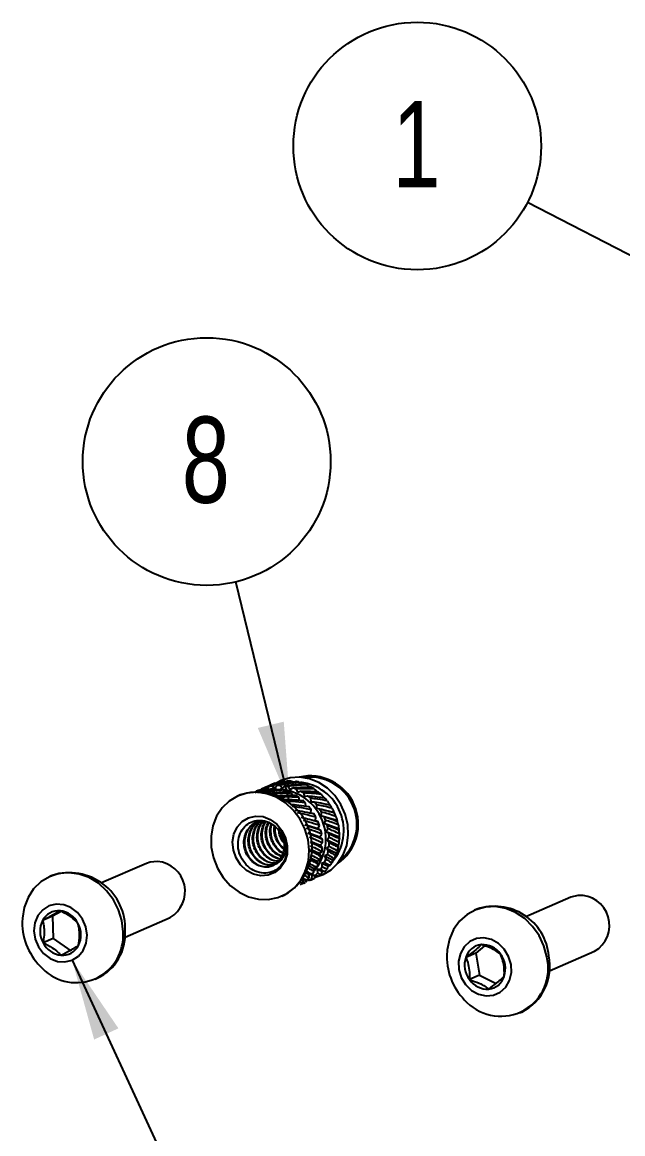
# Model space of a CAD drawing. Header units: millimetres. Extents: x 0 to 279, y 0 to 216.
# Drawn here: x 28.45 to 52.83, y 116.74 to 161.91 of the extents above; entities that cross this region are included whole.
import ezdxf

# ---------------------------------------------------------------- set-up
doc = ezdxf.new("R2010")
doc.units = ezdxf.units.MM
doc.layers.add('TITLE_BLOCK_BORDER', color=7, linetype='Continuous')
doc.styles.add('SLDTEXTSTYLE0', font='TXT', dxfattribs={"width": 0.75})
doc.dimstyles.new('SLDDIMSTYLE0', dxfattribs={"dimtxt": 0.18, "dimasz": 1.016, "dimexe": 0, "dimexo": 0.0625, "dimgap": 0, "dimtad": 0, "dimtih": 1, "dimtoh": 1, "dimdec": 0, "dimrnd": 1e-09, "dimzin": 0, "dimdsep": 46, "dimtxsty": 'Standard', "dimblk1": 'DOT', "dimblk2": 'DOT', "dimsah": 1, "dimcen": 0.09, "dimadec": 0, "dimazin": 0, "dimtfac": 1.016, "dimtdec": 0, "dimtofl": 0, "dimtmove": 0, "dimatfit": 3, "dimldrblk": 'DOT', "dimfxl": 1, "dimfrac": 2, "dimtolj": 1, "dimtzin": 0, "dimarcsym": 0})
doc.dimstyles.new('SLDDIMSTYLE1', dxfattribs={"dimtxt": 0.18, "dimasz": 3.302, "dimexe": 0, "dimexo": 0.0625, "dimgap": 0, "dimtad": 0, "dimtih": 1, "dimtoh": 1, "dimdec": 0, "dimrnd": 1e-09, "dimzin": 0, "dimdsep": 46, "dimtxsty": 'Standard', "dimsah": 1, "dimcen": 0.09, "dimadec": 0, "dimazin": 0, "dimtfac": 3.302, "dimtdec": 0, "dimtofl": 0, "dimtmove": 0, "dimatfit": 3, "dimfxl": 1, "dimfrac": 2, "dimtolj": 1, "dimtzin": 0, "dimarcsym": 0})

# ---------------------------------------------------------------- blocks, each defined once
blk = doc.blocks.new('SW_NOTE_55')
at = {"layer": 'TITLE_BLOCK_BORDER', "color": 0}
blk.add_circle((-4.474, 2.299), 5.031, dxfattribs=at)
at = {"layer": 'TITLE_BLOCK_BORDER', "color": 0, "insert": (-4.51, 4.123), "char_height": 3.5, "attachment_point": 2, "style": 'SLDTEXTSTYLE0'}
blk.add_mtext('1', dxfattribs=at)
blk = doc.blocks.new('_DOT')
at = {"color": 0, "linetype": 'ByBlock', "lineweight": -2}
blk.add_line((-0.5, 0), (-1, 0), dxfattribs=at)
at = {"color": 0, "linetype": 'ByBlock', "const_width": 0.5}
blk.add_lwpolyline([(-0.25, 0, 1), (0.25, 0, 1)], format="xyb", close=True, dxfattribs=at)
blk = doc.blocks.new('SW_NOTE_60')
at = {"layer": 'TITLE_BLOCK_BORDER', "color": 0}
blk.add_circle((-1.189, 4.888), 5.031, dxfattribs=at)
at = {"layer": 'TITLE_BLOCK_BORDER', "color": 0, "insert": (-1.224, 6.712), "char_height": 3.5, "attachment_point": 2, "style": 'SLDTEXTSTYLE0'}
blk.add_mtext('8', dxfattribs=at)

msp = doc.modelspace()

# ---------------------------------------------------------------- linework, layer by layer
at = {"color": 7, "linetype": 'Continuous', "lineweight": 25}
for p, q in [((37.897, 130.614), (38.275, 130.748)), ((38.098, 130.704), (37.907, 130.624)), ((38.413, 130.768), (37.956, 130.621)), ((38.161, 130.663), (38.098, 130.704)), ((38.158, 130.732), (38.099, 130.703)), ((38.144, 130.674), (38.161, 130.742)), ((38.26, 130.786), (38.203, 130.762)), ((38.289, 130.796), (38.35, 130.759)), ((38.446, 130.738), (38.413, 130.768)), ((38.423, 130.759), (38.462, 130.85)), ((38.613, 130.941), (38.477, 130.881)), ((38.599, 130.877), (38.708, 130.785)), ((38.708, 130.785), (38.781, 130.896)), ((38.719, 130.983), (38.75, 130.981)), ((38.779, 130.719), (38.739, 130.77)), ((38.923, 130.897), (39.017, 130.787)), ((39.017, 130.787), (39.109, 130.88)), ((39.107, 130.637), (39.065, 130.71)), ((39.25, 130.854), (39.327, 130.73)), ((39.327, 130.73), (39.433, 130.802)), ((39.418, 130.495), (39.383, 130.589)), ((39.571, 130.75), (39.628, 130.615)), ((39.628, 130.615), (39.747, 130.665)), ((39.876, 130.588), (39.912, 130.446)), ((37.304, 130.513), (37.214, 130.474)), ((39.711, 130.27), (39.682, 130.412)), ((39.912, 130.446), (40.038, 130.472)), ((39.959, 130.04), (39.952, 130.184)), ((40.156, 130.373), (40.169, 130.229)), ((40.169, 130.229), (40.299, 130.23)), ((40.401, 130.112), (40.392, 129.97)), ((40.171, 129.771), (40.187, 129.911)), ((40.302, 129.739), (40.171, 129.771)), ((40.392, 129.97), (40.523, 129.946)), ((40.606, 129.812), (40.573, 129.677)), ((40.573, 129.677), (40.701, 129.628)), ((40.573, 129.677), (41.228, 129.479)), ((40.631, 129.914), (41.107, 129.803)), ((39.926, 129.302), (40.462, 129.145)), ((40.34, 129.469), (40.379, 129.602)), ((40.466, 129.414), (40.34, 129.469)), ((40.462, 129.145), (40.521, 129.266)), ((40.762, 129.483), (40.708, 129.358)), ((40.708, 129.358), (40.828, 129.287)), ((40.708, 129.358), (41.298, 129.142)), ((40.047, 128.982), (40.532, 128.808)), ((40.579, 129.068), (40.462, 129.145)), ((40.532, 128.808), (40.611, 128.914)), ((40.636, 128.711), (40.532, 128.808)), ((40.867, 129.134), (40.793, 129.024)), ((40.793, 129.024), (40.902, 128.932)), ((40.793, 129.024), (41.314, 128.803)), ((40.916, 128.777), (40.824, 128.684)), ((40.15, 128.635), (40.548, 128.469)), ((40.151, 128.304), (40.51, 128.137)), ((40.548, 128.469), (40.644, 128.556)), ((40.637, 128.355), (40.548, 128.469)), ((40.908, 128.421), (40.801, 128.349)), ((40.801, 128.349), (40.878, 128.225)), ((40.801, 128.349), (41.185, 128.158)), ((40.824, 128.684), (40.918, 128.574)), ((40.824, 128.684), (41.276, 128.471)), ((40.153, 127.955), (40.419, 127.823)), ((40.419, 127.823), (40.54, 127.866)), ((40.51, 128.137), (40.62, 128.203)), ((40.581, 128.01), (40.51, 128.137)), ((40.843, 128.079), (40.725, 128.029)), ((40.725, 128.029), (40.782, 127.895)), ((40.725, 128.029), (41.043, 127.871)), ((33.491, 127.729), (31.661, 126.93)), ((40.07, 127.64), (40.277, 127.537)), ((40.277, 127.537), (40.405, 127.556)), ((40.307, 127.395), (40.277, 127.537)), ((40.47, 127.686), (40.419, 127.823)), ((40.553, 127.474), (40.423, 127.473)), ((40.423, 127.473), (40.436, 127.329)), ((40.423, 127.473), (40.596, 127.424)), ((40.593, 127.42), (40.673, 127.402)), ((40.724, 127.76), (40.597, 127.734)), ((40.597, 127.734), (40.633, 127.593)), ((40.597, 127.734), (40.856, 127.621)), ((29.67, 127.239), (29.583, 127.201)), ((39.828, 127.085), (39.949, 127.058)), ((39.847, 126.94), (39.863, 127.08)), ((39.878, 126.928), (39.935, 126.952)), ((39.947, 127.057), (39.921, 126.947)), ((39.921, 126.947), (39.934, 126.954)), ((39.95, 127.059), (39.993, 127.049)), ((39.953, 127.348), (40.09, 127.287)), ((40.081, 127.034), (40.007, 127.062)), ((40.09, 127.287), (40.221, 127.28)), ((40.097, 127.143), (40.09, 127.287)), ((40.103, 127.241), (40.137, 127.267)), ((40.152, 127.047), (40.288, 127.107)), ((40.206, 127.253), (40.196, 127.112)), ((40.337, 127.229), (40.206, 127.253)), ((40.208, 127.253), (40.391, 127.212)), ((39.793, 126.893), (39.774, 126.905)), ((38.995, 126.398), (39.084, 126.437)), ((50.728, 126.354), (48.898, 125.555)), ((51.013, 126.428), (50.728, 126.354)), ((29.681, 125.583), (29.275, 125.405)), ((30.03, 125.777), (29.681, 125.583)), ((29.681, 125.583), (29.7, 124.679)), ((46.908, 125.864), (46.82, 125.826)), ((32.622, 124.731), (34.451, 125.53)), ((29.7, 124.679), (29.294, 124.501)), ((29.7, 124.679), (30.428, 124.169)), ((47.225, 124.379), (46.864, 124.083)), ((46.864, 124.083), (46.458, 123.905)), ((46.864, 124.083), (47.015, 123.18)), ((49.859, 123.356), (51.689, 124.155)), ((31.409, 123.022), (31.496, 123.06)), ((47.015, 123.18), (46.608, 123.002)), ((47.015, 123.18), (47.692, 122.847)), ((48.646, 121.647), (48.733, 121.685))]:
    msp.add_line(p, q, dxfattribs=at)
at = {"color": 7, "linetype": 'Continuous', "lineweight": 25, "flags": 128}
for points in [[(40.35, 127.167), (40.662, 127.27), (40.991, 127.467), (41.27, 127.74), (41.484, 128.075), (41.626, 128.459), (41.688, 128.874), (41.668, 129.303), (41.567, 129.726), (41.389, 130.126), (41.143, 130.484), (40.838, 130.786), (40.488, 131.017), (40.109, 131.168), (39.717, 131.232), (39.329, 131.207), (38.962, 131.093), (38.761, 130.986)], [(39.189, 126.498), (39.505, 126.74), (39.763, 127.051), (39.953, 127.419), (40.067, 127.828), (40.102, 128.263), (40.054, 128.704), (39.927, 129.135), (39.725, 129.536), (39.456, 129.893), (39.133, 130.19), (38.767, 130.416), (38.374, 130.56), (37.97, 130.617), (37.572, 130.585), (37.195, 130.465), (36.856, 130.262), (36.568, 129.984), (36.343, 129.643), (36.189, 129.252), (36.115, 128.828), (36.121, 128.388), (36.209, 127.95), (36.375, 127.531), (36.611, 127.15), (36.909, 126.821), (37.255, 126.559), (37.637, 126.373), (38.037, 126.272), (38.44, 126.259), (38.83, 126.335), (39.189, 126.498)], [(38.71, 127.355), (38.435, 127.244), (38.136, 127.221), (37.834, 127.289), (37.553, 127.441), (37.312, 127.668), (37.13, 127.951), (37.021, 128.27), (36.992, 128.601), (37.045, 128.921), (37.177, 129.204), (37.378, 129.43), (37.633, 129.582), (37.923, 129.65), (38.226, 129.627), (38.52, 129.516), (38.783, 129.325), (38.996, 129.068), (39.143, 128.764), (39.213, 128.436), (39.201, 128.107), (39.107, 127.803), (38.939, 127.546), (38.71, 127.355)], [(33.946, 127.804), (33.644, 127.781), (33.491, 127.729)], [(32.543, 124.948), (32.492, 125.401), (32.358, 125.842), (32.149, 126.252), (31.872, 126.617), (31.539, 126.919), (31.163, 127.148), (30.759, 127.293), (30.345, 127.349), (29.937, 127.313), (29.552, 127.187), (29.206, 126.976), (28.912, 126.689), (28.683, 126.337), (28.529, 125.935), (28.455, 125.5), (28.449, 125.339)], [(31.08, 124.81), (31.029, 125.144), (30.895, 125.459), (30.689, 125.727), (30.427, 125.929), (30.131, 126.046), (29.824, 126.071), (29.532, 126), (29.278, 125.84), (29.083, 125.603), (28.962, 125.309), (28.925, 124.982), (28.976, 124.648), (29.11, 124.333), (29.316, 124.065), (29.577, 123.863), (29.874, 123.746), (30.18, 123.721), (30.473, 123.792), (30.727, 123.952), (30.922, 124.189), (31.043, 124.483), (31.08, 124.81)], [(49.747, 123.929), (49.631, 124.374), (49.437, 124.793), (49.174, 125.168), (48.851, 125.485), (48.483, 125.73), (48.084, 125.894), (47.671, 125.969), (47.26, 125.953), (46.869, 125.846), (46.513, 125.653), (46.207, 125.382), (45.964, 125.043), (45.793, 124.65), (45.701, 124.22), (45.686, 123.964)], [(48.299, 123.622), (48.201, 123.949), (48.025, 124.241), (47.786, 124.474), (47.502, 124.63), (47.197, 124.697), (46.895, 124.668), (46.622, 124.546), (46.398, 124.341), (46.242, 124.07), (46.168, 123.754), (46.18, 123.42), (46.278, 123.093), (46.454, 122.801), (46.693, 122.568), (46.977, 122.412), (47.282, 122.345), (47.584, 122.374), (47.857, 122.496), (48.081, 122.701), (48.237, 122.972), (48.311, 123.288), (48.299, 123.622)]]:
    msp.add_lwpolyline(points, dxfattribs=at)
at = {"color": 7, "linetype": 'Continuous', "lineweight": 25}
for centre, radius, start, end in [((39.265, 129.438), 1.638, 98.2078, 103.0884), ((39.27, 129.369), 1.707, 87.1462, 91.8946), ((39.259, 129.267), 1.81, 76.4782, 81.0446), ((40.136, 129.323), 1.959, 304.3445, 102.8532), ((39.533, 129.063), 1.972, 320.2013, 83.5962), ((40.114, 129.313), 1.925, 309.375, 97.8227), ((37.982, 128.382), 2.236, 299.5403, 107.6574), ((38.573, 129.163), 1.613, 107.1463, 112.0785), ((38.848, 129.286), 1.61, 110.3324, 115.2699), ((38.582, 129.128), 1.649, 95.8652, 100.7237), ((38.855, 129.262), 1.635, 98.9994, 103.8867), ((39.258, 129.465), 1.61, 109.5291, 114.4659), ((38.585, 129.051), 1.726, 84.8772, 89.5906), ((38.861, 129.197), 1.701, 87.9144, 92.6741), ((38.569, 128.943), 1.835, 74.3019, 78.8269), ((38.751, 128.721), 2.028, 320.5837, 84.4401), ((38.851, 129.096), 1.802, 77.2157, 81.7959), ((38.527, 128.821), 1.964, 64.1879, 68.5121), ((38.817, 128.976), 1.927, 66.9717, 71.3517), ((38.759, 128.855), 2.062, 57.183, 61.37), ((39.224, 129.146), 1.936, 66.267, 70.6329), ((39.163, 129.026), 2.071, 56.509, 60.6832), ((39.089, 128.923), 2.198, 47.1486, 51.1602), ((38.463, 128.703), 2.099, 54.5192, 58.6564), ((38.387, 128.606), 2.222, 45.2315, 49.2141), ((38.684, 128.751), 2.19, 47.7973, 51.8191), ((38.611, 128.676), 2.295, 38.7265, 42.6244), ((39.016, 128.851), 2.301, 38.0961, 41.9871), ((38.963, 128.812), 2.366, 29.2418, 33.0613), ((38.317, 128.54), 2.318, 36.23, 40.1018), ((38.271, 128.509), 2.374, 27.4023, 31.2134), ((38.556, 128.635), 2.363, 29.8621, 33.6849), ((38.947, 128.804), 2.384, 20.4663, 24.2667), ((38.265, 128.505), 2.382, 18.6278, 22.4309), ((38.538, 128.625), 2.385, 21.085, 24.885), ((38.564, 128.633), 2.356, 12.2729, 16.1031), ((38.978, 128.813), 2.352, 11.6471, 15.4814), ((38.305, 128.516), 2.34, 9.7839, 13.632), ((38.637, 128.645), 2.282, 3.3043, 7.2168), ((39.054, 128.825), 2.276, 2.6631, 6.5832), ((38.506, 128.522), 2.138, 351.4176, 355.5043), ((38.389, 128.527), 2.255, 0.7507, 4.695), ((38.747, 128.646), 2.173, 354.0654, 358.1081), ((39.294, 128.803), 2.033, 343.7646, 347.9905), ((39.165, 128.824), 2.164, 353.4012, 357.4546), ((38.269, 128.359), 0.807, 301.9084, 350.2512), ((38.636, 128.496), 2.005, 341.6929, 345.9585), ((39.002, 128.584), 1.909, 334.4122, 338.8204), ((38.875, 128.626), 2.043, 344.4579, 348.6706), ((39.421, 128.759), 1.899, 333.6865, 338.1089), ((33.84, 126.588), 1.221, 300.0203, 85.0325), ((38.859, 128.388), 1.756, 320.8839, 325.5438), ((38.76, 128.449), 1.872, 331.5178, 335.9825), ((39.11, 128.526), 1.786, 323.904, 328.5113), ((39.599, 128.64), 1.684, 312.187, 316.9789), ((39.526, 128.701), 1.778, 323.1462, 327.767), ((30.364, 125.08), 2.268, 357.6349, 107.8156), ((38.954, 128.291), 1.619, 298.542, 303.4608), ((39.234, 128.403), 1.61, 290.3324, 295.2699), ((38.924, 128.33), 1.669, 309.8491, 314.6704), ((39.224, 128.419), 1.629, 301.7238, 306.6232), ((39.185, 128.465), 1.69, 312.9714, 317.7527), ((39.635, 128.596), 1.626, 300.9231, 305.828), ((51.078, 125.21), 1.219, 300.0691, 93.0465), ((29.924, 125.073), 0.729, 85.3211, 152.9213), ((29.88, 124.877), 0.929, 26.4387, 83.5879), ((47.624, 123.764), 2.219, 5.2603, 108.8397), ((30.986, 125.326), 2.538, 179.6962, 227.5015), ((30.148, 124.972), 0.975, 153.5901, 208.8355), ((29.857, 124.82), 0.975, 333.5901, 28.8355), ((30.636, 124.795), 1.913, 224.495, 4.5864), ((30.637, 124.863), 1.997, 295.4721, 3.5444), ((30.125, 124.915), 0.929, 206.4387, 263.5879), ((30.081, 124.719), 0.729, 265.3211, 332.9213), ((47.168, 123.685), 0.744, 96.0929, 162.7727), ((47.143, 123.546), 0.88, 34.1795, 93.4958), ((48.223, 123.951), 2.538, 179.6962, 227.5015), ((47.42, 123.601), 1.009, 162.4773, 216.4302), ((47.875, 123.447), 1.933, 225.0103, 14.4604), ((47.059, 123.441), 1.009, 342.4773, 36.4302), ((47.812, 123.536), 2.067, 296.4565, 12.0393), ((47.336, 123.496), 0.88, 214.1795, 273.4958), ((47.311, 123.357), 0.744, 276.0929, 342.7727)]:
    msp.add_arc(centre, radius, start, end, dxfattribs=at)
for points, knots in [([(38.26, 130.784), (38.363, 130.829), (38.571, 130.919), (38.785, 130.995), (38.894, 131.034)], [0, 0, 0, 0, 0.491834, 1, 1, 1, 1]), ([(39.031, 131.06), (38.891, 131.015), (38.641, 130.936), (38.397, 130.839), (38.289, 130.796)], [0, 0, 0, 0, 0.558421, 1, 1, 1, 1]), ([(38.462, 130.85), (38.602, 130.897), (38.851, 130.981), (39.103, 131.047), (39.214, 131.076)], [0, 0, 0, 0, 0.561521, 1, 1, 1, 1]), ([(39.355, 131.074), (39.214, 131.043), (38.96, 130.985), (38.71, 130.91), (38.599, 130.877)], [0, 0, 0, 0, 0.558421, 1, 1, 1, 1]), ([(38.781, 130.896), (38.923, 130.93), (39.176, 130.992), (39.43, 131.036), (39.541, 131.055)], [0, 0, 0, 0, 0.561521, 1, 1, 1, 1]), ([(39.683, 131.027), (39.541, 131.008), (39.288, 130.973), (39.035, 130.92), (38.923, 130.897)], [0, 0, 0, 0, 0.5584208, 1, 1, 1, 1]), ([(39.031, 131.06), (39.054, 131.055), (39.079, 131.051), (39.103, 131.046), (39.104, 131.046)], [0, 0, 0, 0, 0.958909, 1, 1, 1, 1]), ([(39.355, 131.074), (39.378, 131.067), (39.412, 131.056), (39.446, 131.044), (39.459, 131.04)], [0, 0, 0, 0, 0.639738, 1, 1, 1, 1]), ([(39.683, 131.027), (39.703, 131.018), (39.744, 130.998), (39.785, 130.978), (39.806, 130.968), (39.807, 130.967)], [0, 0, 0, 0, 0.492688, 0.985377, 1, 1, 1, 1]), ([(37.995, 130.61), (38.041, 130.625), (38.239, 130.693), (38.442, 130.741), (38.597, 130.777)], [0, 0, 0, 0, 0.231179, 1, 1, 1, 1]), ([(38.739, 130.77), (38.54, 130.73), (38.319, 130.686), (38.1, 130.62), (38.078, 130.613)], [0, 0, 0, 0, 0.895562, 1, 1, 1, 1]), ([(38.195, 130.6), (38.283, 130.622), (38.526, 130.683), (38.769, 130.72), (38.924, 130.744)], [0, 0, 0, 0, 0.361067, 1, 1, 1, 1]), ([(38.719, 130.983), (38.583, 130.927), (38.44, 130.87), (38.303, 130.803), (38.297, 130.8)], [0, 0, 0, 0, 0.958692, 1, 1, 1, 1]), ([(39.065, 130.71), (38.868, 130.687), (38.625, 130.658), (38.381, 130.606), (38.335, 130.596)], [0, 0, 0, 0, 0.811325, 1, 1, 1, 1]), ([(38.543, 130.572), (38.624, 130.585), (38.86, 130.623), (39.093, 130.639), (39.247, 130.649)], [0, 0, 0, 0, 0.341883, 1, 1, 1, 1]), ([(39.383, 130.589), (39.189, 130.583), (38.948, 130.575), (38.703, 130.543), (38.655, 130.537)], [0, 0, 0, 0, 0.805207, 1, 1, 1, 1]), ([(39.109, 130.88), (39.251, 130.902), (39.504, 130.942), (39.755, 130.963), (39.866, 130.973)], [0, 0, 0, 0, 0.561521, 1, 1, 1, 1]), ([(40.003, 130.919), (39.863, 130.911), (39.614, 130.898), (39.362, 130.867), (39.25, 130.854)], [0, 0, 0, 0, 0.558421, 1, 1, 1, 1]), ([(39.433, 130.802), (39.574, 130.812), (39.824, 130.83), (40.07, 130.831), (40.178, 130.832)], [0, 0, 0, 0, 0.561521, 1, 1, 1, 1]), ([(40.306, 130.753), (40.171, 130.757), (39.928, 130.764), (39.681, 130.754), (39.571, 130.75)], [0, 0, 0, 0, 0.558421, 1, 1, 1, 1]), ([(39.747, 130.665), (39.883, 130.663), (40.127, 130.661), (40.364, 130.643), (40.467, 130.635)], [0, 0, 0, 0, 0.561521, 1, 1, 1, 1]), ([(40.584, 130.535), (40.454, 130.549), (40.222, 130.573), (39.982, 130.583), (39.876, 130.588)], [0, 0, 0, 0, 0.558421, 1, 1, 1, 1]), ([(40.003, 130.919), (40.021, 130.907), (40.058, 130.884), (40.103, 130.855), (40.129, 130.837), (40.137, 130.831)], [0, 0, 0, 0, 0.408243, 0.816486, 1, 1, 1, 1]), ([(40.306, 130.753), (40.322, 130.74), (40.355, 130.713), (40.4, 130.675), (40.428, 130.649), (40.441, 130.637)], [0, 0, 0, 0, 0.350921, 0.701843, 1, 1, 1, 1]), ([(38.742, 130.469), (38.863, 130.478), (39.138, 130.5), (39.405, 130.497), (39.555, 130.496)], [0, 0, 0, 0, 0.440603, 1, 1, 1, 1]), ([(39.682, 130.412), (39.494, 130.42), (39.215, 130.432), (38.927, 130.418), (38.834, 130.413)], [0, 0, 0, 0, 0.675247, 1, 1, 1, 1]), ([(39.017, 130.326), (39.147, 130.326), (39.427, 130.326), (39.695, 130.301), (39.839, 130.288)], [0, 0, 0, 0, 0.464511, 1, 1, 1, 1]), ([(39.952, 130.184), (39.773, 130.205), (39.517, 130.237), (39.247, 130.246), (39.166, 130.248)], [0, 0, 0, 0, 0.699399, 1, 1, 1, 1]), ([(39.322, 130.129), (39.442, 130.12), (39.706, 130.098), (39.955, 130.057), (40.09, 130.034)], [0, 0, 0, 0, 0.453805, 1, 1, 1, 1]), ([(40.038, 130.472), (40.17, 130.46), (40.403, 130.44), (40.628, 130.405), (40.726, 130.39)], [0, 0, 0, 0, 0.561521, 1, 1, 1, 1]), ([(40.827, 130.27), (40.705, 130.293), (40.486, 130.333), (40.257, 130.361), (40.156, 130.373)], [0, 0, 0, 0, 0.5584208, 1, 1, 1, 1]), ([(40.299, 130.23), (40.424, 130.209), (40.645, 130.173), (40.854, 130.124), (40.946, 130.103)], [0, 0, 0, 0, 0.561521, 1, 1, 1, 1]), ([(41.028, 129.968), (40.915, 129.998), (40.712, 130.051), (40.496, 130.093), (40.401, 130.112)], [0, 0, 0, 0, 0.558421, 1, 1, 1, 1]), ([(40.584, 130.535), (40.597, 130.52), (40.624, 130.491), (40.672, 130.438), (40.705, 130.399), (40.726, 130.374)], [0, 0, 0, 0, 0.2745, 0.549, 1, 1, 1, 1]), ([(40.827, 130.27), (40.837, 130.255), (40.859, 130.225), (40.896, 130.17), (40.922, 130.13), (40.937, 130.105)], [0, 0, 0, 0, 0.2745, 0.549, 1, 1, 1, 1]), ([(40.187, 129.911), (40.019, 129.944), (39.766, 129.994), (39.495, 130.024), (39.405, 130.034)], [0, 0, 0, 0, 0.666846, 1, 1, 1, 1]), ([(39.528, 129.893), (39.659, 129.873), (39.927, 129.83), (40.175, 129.77), (40.302, 129.739)], [0, 0, 0, 0, 0.489438, 1, 1, 1, 1]), ([(40.379, 129.602), (40.223, 129.644), (39.983, 129.71), (39.722, 129.759), (39.63, 129.776)], [0, 0, 0, 0, 0.650191, 1, 1, 1, 1]), ([(40.523, 129.946), (40.638, 129.918), (40.844, 129.868), (41.037, 129.809), (41.121, 129.784)], [0, 0, 0, 0, 0.561521, 1, 1, 1, 1]), ([(41.181, 129.637), (41.078, 129.672), (40.893, 129.734), (40.694, 129.788), (40.606, 129.812)], [0, 0, 0, 0, 0.558421, 1, 1, 1, 1]), ([(41.028, 129.968), (41.036, 129.953), (41.051, 129.923), (41.078, 129.868), (41.096, 129.828), (41.107, 129.803)], [0, 0, 0, 0, 0.2745, 0.549, 1, 1, 1, 1]), ([(41.107, 129.803), (41.109, 129.8), (41.112, 129.795), (41.117, 129.789), (41.12, 129.785), (41.121, 129.784)], [0, 0, 0, 0, 0.353961, 0.676923, 1, 1, 1, 1]), ([(39.199, 128.269), (39.181, 128.153), (39.144, 127.91), (38.952, 127.605), (38.674, 127.396), (38.339, 127.312), (37.99, 127.358), (37.669, 127.532), (37.412, 127.806), (37.245, 128.148), (37.191, 128.519), (37.251, 128.874), (37.414, 129.174), (37.664, 129.386), (37.967, 129.487), (38.289, 129.473), (38.594, 129.343), (38.847, 129.118), (39.02, 128.829), (39.101, 128.513), (39.076, 128.316), (39.064, 128.222)], [0, 0, 0, 0, 0.053577, 0.112571, 0.170165, 0.227063, 0.283985, 0.339657, 0.394489, 0.449339, 0.503087, 0.555852, 0.608632, 0.660454, 0.711152, 0.761861, 0.811754, 0.860386, 0.909026, 0.956985, 1, 1, 1, 1]), ([(38.695, 127.674), (38.679, 127.665), (38.594, 127.616), (38.423, 127.568), (38.177, 127.581), (37.938, 127.677), (37.727, 127.847), (37.565, 128.075), (37.466, 128.34), (37.44, 128.624), (37.491, 128.897), (37.612, 129.136), (37.797, 129.321), (38.017, 129.438), (38.178, 129.45), (38.25, 129.455)], [0, 0, 0, 0, 0.019396, 0.102899, 0.183314, 0.266679, 0.351112, 0.432806, 0.514239, 0.598615, 0.682146, 0.762563, 0.845899, 0.930341, 1, 1, 1, 1]), ([(37.976, 129.399), (37.959, 129.394), (37.87, 129.365), (37.735, 129.253), (37.59, 129.073), (37.499, 128.851), (37.464, 128.606), (37.49, 128.354), (37.572, 128.121), (37.7, 127.92), (37.909, 127.711), (38.174, 127.591), (38.445, 127.578), (38.574, 127.622), (38.638, 127.644)], [0, 0, 0, 0, 0.0188277, 0.1051582, 0.1890064, 0.2715718, 0.3574096, 0.4436796, 0.5273007, 0.6056105, 0.6870383, 0.8366209, 0.9187483, 1, 1, 1, 1]), ([(38.593, 127.657), (38.515, 127.657), (38.354, 127.655), (38.114, 127.755), (37.903, 127.924), (37.741, 128.152), (37.642, 128.417), (37.616, 128.701), (37.667, 128.974), (37.789, 129.211), (37.948, 129.384), (38.079, 129.44), (38.132, 129.463)], [0, 0, 0, 0, 0.100733, 0.20516, 0.310927, 0.413261, 0.51527, 0.620964, 0.725599, 0.826335, 0.930727, 1, 1, 1, 1]), ([(38.062, 129.43), (38.011, 129.397), (37.897, 129.323), (37.767, 129.148), (37.675, 128.929), (37.64, 128.683), (37.666, 128.431), (37.748, 128.198), (37.876, 127.997), (38.085, 127.787), (38.349, 127.671), (38.577, 127.652), (38.665, 127.679), (38.687, 127.686)], [0, 0, 0, 0, 0.074102, 0.166306, 0.257099, 0.35149, 0.446357, 0.53831, 0.624424, 0.713966, 0.878454, 0.968766, 1, 1, 1, 1]), ([(38.759, 127.735), (38.683, 127.734), (38.526, 127.733), (38.29, 127.832), (38.079, 128.001), (37.917, 128.229), (37.818, 128.494), (37.792, 128.778), (37.844, 129.05), (37.956, 129.282), (38.075, 129.389), (38.131, 129.439)], [0, 0, 0, 0, 0.105403, 0.219862, 0.335788, 0.447953, 0.55976, 0.675608, 0.790294, 0.900707, 1, 1, 1, 1]), ([(38.143, 129.438), (38.125, 129.426), (38.045, 129.371), (37.944, 129.223), (37.851, 129.006), (37.816, 128.76), (37.842, 128.508), (37.924, 128.275), (38.052, 128.073), (38.261, 127.866), (38.52, 127.74), (38.708, 127.744), (38.769, 127.745)], [0, 0, 0, 0, 0.028693, 0.130038, 0.229833, 0.333583, 0.437856, 0.538927, 0.633578, 0.731998, 0.912795, 1, 1, 1, 1]), ([(38.844, 127.817), (38.799, 127.817), (38.672, 127.818), (38.466, 127.91), (38.255, 128.077), (38.093, 128.306), (37.994, 128.571), (37.968, 128.855), (38.021, 129.126), (38.116, 129.335), (38.213, 129.423), (38.247, 129.455)], [0, 0, 0, 0, 0.068634, 0.193037, 0.319035, 0.440944, 0.562465, 0.688377, 0.813027, 0.933032, 1, 1, 1, 1]), ([(38.25, 129.455), (38.206, 129.404), (38.112, 129.296), (38.028, 129.081), (37.992, 128.837), (38.018, 128.584), (38.1, 128.352), (38.228, 128.15), (38.437, 127.944), (38.665, 127.825), (38.822, 127.825), (38.853, 127.825)], [0, 0, 0, 0, 0.097026, 0.206102, 0.319501, 0.43347, 0.543941, 0.647395, 0.754968, 0.952579, 1, 1, 1, 1]), ([(38.93, 127.899), (38.915, 127.9), (38.818, 127.903), (38.642, 127.989), (38.431, 128.154), (38.269, 128.383), (38.17, 128.647), (38.143, 128.933), (38.199, 129.201), (38.271, 129.379), (38.337, 129.444), (38.343, 129.45)], [0, 0, 0, 0, 0.025249, 0.163569, 0.303663, 0.43921, 0.574327, 0.714325, 0.85292, 0.986351, 1, 1, 1, 1]), ([(38.36, 129.447), (38.34, 129.423), (38.272, 129.341), (38.205, 129.157), (38.167, 128.914), (38.194, 128.661), (38.276, 128.428), (38.404, 128.228), (38.613, 128.014), (38.81, 127.948), (38.937, 127.905)], [0, 0, 0, 0, 0.0504638, 0.1715217, 0.2973775, 0.4238671, 0.5464728, 0.6612912, 0.780681, 1, 1, 1, 1]), ([(38.979, 128.011), (38.926, 128.029), (38.792, 128.074), (38.607, 128.234), (38.445, 128.459), (38.345, 128.725), (38.322, 129.007), (38.356, 129.239), (38.42, 129.353), (38.44, 129.389)], [0, 0, 0, 0, 0.107067, 0.273222, 0.433985, 0.594236, 0.760278, 0.924656, 1, 1, 1, 1]), ([(38.451, 129.384), (38.428, 129.335), (38.372, 129.214), (38.345, 128.99), (38.369, 128.739), (38.452, 128.505), (38.58, 128.306), (38.753, 128.122), (38.906, 128.068), (38.99, 128.039)], [0, 0, 0, 0, 0.099998, 0.250152, 0.401063, 0.547339, 0.684325, 0.826765, 1, 1, 1, 1]), ([(39.01, 128.146), (39.006, 128.147), (38.923, 128.18), (38.784, 128.314), (38.621, 128.535), (38.523, 128.801), (38.493, 129.081), (38.536, 129.255), (38.557, 129.339)], [0, 0, 0, 0, 0.008592, 0.21272, 0.410225, 0.607101, 0.811091, 1, 1, 1, 1]), ([(38.583, 129.354), (38.577, 129.34), (38.539, 129.253), (38.523, 129.066), (38.545, 128.816), (38.628, 128.581), (38.757, 128.384), (38.894, 128.229), (39.003, 128.187), (39.045, 128.171)], [0, 0, 0, 0, 0.033279, 0.211733, 0.391085, 0.56493, 0.727734, 0.897019, 1, 1, 1, 1]), ([(39.124, 128.269), (39.069, 128.309), (38.943, 128.4), (38.797, 128.615), (38.701, 128.877), (38.669, 129.093), (38.693, 129.206), (38.698, 129.228)], [0, 0, 0, 0, 0.192207, 0.438504, 0.684016, 0.938399, 1, 1, 1, 1]), ([(38.716, 129.212), (38.712, 129.189), (38.695, 129.085), (38.724, 128.891), (38.804, 128.66), (38.923, 128.467), (39.024, 128.375), (39.071, 128.332)], [0, 0, 0, 0, 0.070073, 0.324518, 0.57115, 0.802118, 1, 1, 1, 1]), ([(38.884, 129.199), (38.889, 129.122), (38.898, 128.963), (38.962, 128.771), (39.028, 128.674), (39.048, 128.644)], [0, 0, 0, 0, 0.394483, 0.813263, 1, 1, 1, 1]), ([(39.781, 129.602), (39.893, 129.576), (40.133, 129.52), (40.35, 129.451), (40.466, 129.414)], [0, 0, 0, 0, 0.467439, 1, 1, 1, 1]), ([(40.521, 129.266), (40.38, 129.315), (40.17, 129.388), (39.938, 129.449), (39.863, 129.469)], [0, 0, 0, 0, 0.676631, 1, 1, 1, 1]), ([(39.929, 129.293), (40.041, 129.258), (40.271, 129.188), (40.475, 129.108), (40.579, 129.068)], [0, 0, 0, 0, 0.489006, 1, 1, 1, 1]), ([(40.701, 129.628), (40.807, 129.595), (40.995, 129.535), (41.169, 129.47), (41.245, 129.441)], [0, 0, 0, 0, 0.561521, 1, 1, 1, 1]), ([(41.282, 129.288), (41.189, 129.325), (41.024, 129.393), (40.842, 129.455), (40.762, 129.483)], [0, 0, 0, 0, 0.558421, 1, 1, 1, 1]), ([(40.828, 129.287), (40.924, 129.25), (41.093, 129.184), (41.247, 129.116), (41.314, 129.086)], [0, 0, 0, 0, 0.561521, 1, 1, 1, 1]), ([(41.181, 129.637), (41.186, 129.623), (41.196, 129.594), (41.212, 129.541), (41.222, 129.503), (41.228, 129.479)], [0, 0, 0, 0, 0.2745, 0.549, 1, 1, 1, 1]), ([(41.228, 129.479), (41.23, 129.474), (41.234, 129.464), (41.24, 129.452), (41.243, 129.445), (41.245, 129.441)], [0, 0, 0, 0, 0.353961, 0.676923, 1, 1, 1, 1]), ([(41.282, 129.288), (41.284, 129.274), (41.288, 129.248), (41.293, 129.199), (41.296, 129.164), (41.298, 129.142)], [0, 0, 0, 0, 0.2745, 0.549, 1, 1, 1, 1]), ([(38.695, 127.674), (38.771, 127.712), (38.923, 127.789), (39.08, 128.024), (39.163, 128.319), (39.147, 128.663), (39.046, 128.951), (38.95, 129.102), (38.92, 129.148)], [0, 0, 0, 0, 0.169752, 0.339413, 0.518073, 0.715594, 0.913114, 1, 1, 1, 1]), ([(39.177, 128.445), (39.165, 128.454), (39.083, 128.518), (38.979, 128.694), (38.889, 128.888), (38.882, 129.004), (38.88, 129.029)], [0, 0, 0, 0, 0.073326, 0.481747, 0.888867, 1, 1, 1, 1]), ([(38.92, 129.148), (38.94, 129.121), (39.038, 128.986), (39.177, 128.693), (39.191, 128.414), (39.199, 128.269)], [0, 0, 0, 0, 0.106127, 0.53337, 1, 1, 1, 1]), ([(40.611, 128.914), (40.484, 128.967), (40.287, 129.049), (40.063, 129.124), (39.983, 129.151)], [0, 0, 0, 0, 0.642125, 1, 1, 1, 1]), ([(40.059, 128.951), (40.159, 128.913), (40.365, 128.835), (40.544, 128.753), (40.636, 128.711)], [0, 0, 0, 0, 0.487485, 1, 1, 1, 1]), ([(40.644, 128.556), (40.533, 128.609), (40.37, 128.688), (40.181, 128.765), (40.12, 128.79)], [0, 0, 0, 0, 0.6779991, 1, 1, 1, 1]), ([(41.327, 128.93), (41.246, 128.969), (41.1, 129.037), (40.938, 129.104), (40.867, 129.134)], [0, 0, 0, 0, 0.558421, 1, 1, 1, 1]), ([(40.902, 128.932), (40.986, 128.894), (41.135, 128.826), (41.269, 128.758), (41.327, 128.728)], [0, 0, 0, 0, 0.561521, 1, 1, 1, 1]), ([(41.315, 128.576), (41.245, 128.613), (41.12, 128.679), (40.978, 128.747), (40.916, 128.777)], [0, 0, 0, 0, 0.5584208, 1, 1, 1, 1]), ([(41.298, 129.142), (41.3, 129.135), (41.304, 129.121), (41.309, 129.102), (41.313, 129.091), (41.314, 129.086)], [0, 0, 0, 0, 0.353961, 0.676923, 1, 1, 1, 1]), ([(41.327, 128.93), (41.326, 128.918), (41.325, 128.895), (41.321, 128.852), (41.316, 128.822), (41.314, 128.803)], [0, 0, 0, 0, 0.2745, 0.549, 1, 1, 1, 1]), ([(41.314, 128.803), (41.315, 128.794), (41.318, 128.776), (41.323, 128.751), (41.326, 128.736), (41.327, 128.728)], [0, 0, 0, 0, 0.353961, 0.676923, 1, 1, 1, 1]), ([(40.15, 128.589), (40.233, 128.552), (40.408, 128.473), (40.558, 128.396), (40.637, 128.355)], [0, 0, 0, 0, 0.469667, 1, 1, 1, 1]), ([(40.62, 128.203), (40.525, 128.254), (40.381, 128.332), (40.209, 128.413), (40.151, 128.441)], [0, 0, 0, 0, 0.657043, 1, 1, 1, 1]), ([(41.246, 128.235), (41.188, 128.268), (41.083, 128.328), (40.961, 128.393), (40.908, 128.421)], [0, 0, 0, 0, 0.558421, 1, 1, 1, 1]), ([(40.918, 128.574), (40.991, 128.537), (41.12, 128.471), (41.233, 128.408), (41.283, 128.38)], [0, 0, 0, 0, 0.5615212, 1, 1, 1, 1]), ([(41.315, 128.576), (41.312, 128.566), (41.305, 128.546), (41.293, 128.511), (41.282, 128.487), (41.276, 128.471)], [0, 0, 0, 0, 0.2745, 0.549, 1, 1, 1, 1]), ([(41.276, 128.471), (41.276, 128.46), (41.278, 128.438), (41.28, 128.408), (41.282, 128.389), (41.283, 128.38)], [0, 0, 0, 0, 0.353961, 0.676923, 1, 1, 1, 1]), ([(40.073, 128.28), (40.176, 128.227), (40.361, 128.134), (40.514, 128.048), (40.581, 128.01)], [0, 0, 0, 0, 0.560182, 1, 1, 1, 1]), ([(40.54, 127.866), (40.46, 127.912), (40.343, 127.98), (40.199, 128.056), (40.152, 128.081)], [0, 0, 0, 0, 0.67266, 1, 1, 1, 1]), ([(40.153, 127.867), (40.203, 127.839), (40.32, 127.774), (40.415, 127.718), (40.47, 127.686)], [0, 0, 0, 0, 0.420994, 1, 1, 1, 1]), ([(40.782, 127.895), (40.833, 127.865), (40.923, 127.814), (40.997, 127.771), (41.03, 127.752)], [0, 0, 0, 0, 0.5615212, 1, 1, 1, 1]), ([(41.123, 127.917), (41.075, 127.946), (40.989, 127.996), (40.888, 128.054), (40.843, 128.079)], [0, 0, 0, 0, 0.558421, 1, 1, 1, 1]), ([(40.878, 128.225), (40.939, 128.191), (41.049, 128.13), (41.142, 128.075), (41.183, 128.051)], [0, 0, 0, 0, 0.561521, 1, 1, 1, 1]), ([(41.043, 127.871), (41.041, 127.857), (41.038, 127.829), (41.034, 127.789), (41.031, 127.764), (41.03, 127.752)], [0, 0, 0, 0, 0.353961, 0.676923, 1, 1, 1, 1]), ([(41.123, 127.917), (41.116, 127.913), (41.102, 127.903), (41.076, 127.888), (41.056, 127.878), (41.043, 127.871)], [0, 0, 0, 0, 0.2745, 0.549, 1, 1, 1, 1]), ([(41.185, 128.158), (41.184, 128.145), (41.183, 128.12), (41.183, 128.084), (41.183, 128.062), (41.183, 128.051)], [0, 0, 0, 0, 0.353961, 0.676923, 1, 1, 1, 1]), ([(41.246, 128.235), (41.241, 128.227), (41.231, 128.212), (41.21, 128.186), (41.194, 128.169), (41.185, 128.158)], [0, 0, 0, 0, 0.2745, 0.549, 1, 1, 1, 1]), ([(40.221, 127.28), (40.17, 127.307), (40.078, 127.355), (39.959, 127.425), (39.907, 127.455)], [0, 0, 0, 0, 0.560245, 1, 1, 1, 1]), ([(39.96, 127.593), (40.032, 127.551), (40.162, 127.475), (40.262, 127.419), (40.307, 127.395)], [0, 0, 0, 0, 0.560182, 1, 1, 1, 1]), ([(40.405, 127.556), (40.341, 127.593), (40.251, 127.645), (40.138, 127.71), (40.106, 127.728)], [0, 0, 0, 0, 0.712968, 1, 1, 1, 1]), ([(40.73, 127.393), (40.7, 127.404), (40.648, 127.425), (40.582, 127.459), (40.553, 127.474)], [0, 0, 0, 0, 0.558421, 1, 1, 1, 1]), ([(40.628, 127.414), (40.623, 127.398), (40.613, 127.367), (40.6, 127.321), (40.591, 127.292), (40.587, 127.277)], [0, 0, 0, 0, 0.353961, 0.676923, 1, 1, 1, 1]), ([(40.633, 127.593), (40.674, 127.571), (40.746, 127.531), (40.804, 127.504), (40.83, 127.491)], [0, 0, 0, 0, 0.561521, 1, 1, 1, 1]), ([(40.73, 127.393), (40.72, 127.394), (40.702, 127.397), (40.684, 127.401), (40.674, 127.403), (40.674, 127.403)], [0, 0, 0, 0, 0.490562, 0.981124, 1, 1, 1, 1]), ([(40.949, 127.634), (40.911, 127.655), (40.843, 127.692), (40.76, 127.739), (40.724, 127.76)], [0, 0, 0, 0, 0.558421, 1, 1, 1, 1]), ([(40.856, 127.621), (40.853, 127.605), (40.846, 127.575), (40.837, 127.532), (40.832, 127.505), (40.83, 127.491)], [0, 0, 0, 0, 0.353961, 0.676923, 1, 1, 1, 1]), ([(40.949, 127.634), (40.941, 127.632), (40.924, 127.629), (40.894, 127.624), (40.87, 127.622), (40.856, 127.621)], [0, 0, 0, 0, 0.2745, 0.549, 1, 1, 1, 1]), ([(39.732, 126.971), (39.743, 126.966), (39.788, 126.947), (39.821, 126.943), (39.847, 126.94)], [0, 0, 0, 0, 0.241242, 1, 1, 1, 1]), ([(39.993, 127.049), (39.955, 127.061), (39.914, 127.074), (39.86, 127.103), (39.856, 127.105)], [0, 0, 0, 0, 0.935166, 1, 1, 1, 1]), ([(39.909, 127.237), (39.936, 127.222), (40.009, 127.181), (40.063, 127.158), (40.097, 127.143)], [0, 0, 0, 0, 0.378457, 1, 1, 1, 1]), ([(39.972, 126.976), (39.973, 126.976), (39.986, 126.983), (39.997, 126.999), (40.007, 127.013)], [0, 0, 0, 0, 0.014566, 1, 1, 1, 1]), ([(40.151, 127.05), (40.144, 127.046), (40.124, 127.035), (40.098, 127.034), (40.081, 127.034)], [0, 0, 0, 0, 0.337991, 1, 1, 1, 1]), ([(40.196, 127.112), (40.22, 127.109), (40.263, 127.103), (40.296, 127.112), (40.31, 127.116)], [0, 0, 0, 0, 0.5615212, 1, 1, 1, 1]), ([(40.352, 127.221), (40.35, 127.216), (40.342, 127.196), (40.328, 127.162), (40.316, 127.132), (40.31, 127.116)], [0, 0, 0, 0, 0.12822, 0.564032, 1, 1, 1, 1]), ([(40.471, 127.201), (40.449, 127.202), (40.409, 127.205), (40.359, 127.222), (40.337, 127.229)], [0, 0, 0, 0, 0.5584208, 1, 1, 1, 1]), ([(40.436, 127.329), (40.467, 127.316), (40.523, 127.292), (40.568, 127.282), (40.587, 127.277)], [0, 0, 0, 0, 0.5615212, 1, 1, 1, 1]), ([(29.983, 125.8), (29.906, 125.754), (29.774, 125.675), (29.503, 125.527), (29.345, 125.443), (29.275, 125.405)], [0, 0, 0, 0, 0.439105, 0.751358, 1, 1, 1, 1]), ([(30.711, 125.291), (30.631, 125.374), (30.494, 125.517), (30.216, 125.69), (30.055, 125.766), (29.983, 125.8)], [0, 0, 0, 0, 0.439105, 0.751358, 1, 1, 1, 1]), ([(29.275, 125.405), (29.286, 125.359), (29.32, 125.228), (29.348, 124.971), (29.329, 124.703), (29.302, 124.55), (29.294, 124.501)], [0, 0, 0, 0, 0.180942, 0.506293, 0.843975, 1, 1, 1, 1]), ([(30.73, 124.387), (30.739, 124.435), (30.765, 124.588), (30.785, 124.857), (30.756, 125.113), (30.723, 125.244), (30.711, 125.291)], [0, 0, 0, 0, 0.156025, 0.493707, 0.819058, 1, 1, 1, 1]), ([(29.294, 124.501), (29.422, 124.439), (29.642, 124.332), (29.882, 124.143), (29.979, 124.038), (30.022, 123.992)], [0, 0, 0, 0, 0.439105, 0.751358, 1, 1, 1, 1]), ([(30.022, 123.992), (30.147, 124.059), (30.362, 124.174), (30.596, 124.306), (30.689, 124.362), (30.73, 124.387)], [0, 0, 0, 0, 0.439105, 0.751358, 1, 1, 1, 1]), ([(47.089, 124.424), (47.023, 124.36), (46.909, 124.251), (46.666, 124.058), (46.522, 123.952), (46.458, 123.905)], [0, 0, 0, 0, 0.439105, 0.751358, 1, 1, 1, 1]), ([(47.871, 124.04), (47.783, 124.106), (47.633, 124.218), (47.336, 124.347), (47.165, 124.4), (47.089, 124.424)], [0, 0, 0, 0, 0.439105, 0.751358, 1, 1, 1, 1]), ([(46.458, 123.905), (46.477, 123.858), (46.531, 123.728), (46.599, 123.472), (46.616, 123.203), (46.61, 123.05), (46.608, 123.002)], [0, 0, 0, 0, 0.180942, 0.506293, 0.843975, 1, 1, 1, 1]), ([(48.021, 123.137), (48.023, 123.185), (48.029, 123.338), (48.012, 123.607), (47.944, 123.863), (47.89, 123.993), (47.871, 124.04)], [0, 0, 0, 0, 0.156025, 0.493707, 0.819058, 1, 1, 1, 1]), ([(46.608, 123.002), (46.744, 122.957), (46.977, 122.881), (47.237, 122.737), (47.343, 122.654), (47.39, 122.618)], [0, 0, 0, 0, 0.4391052, 0.7513579, 1, 1, 1, 1]), ([(47.39, 122.618), (47.504, 122.703), (47.7, 122.848), (47.907, 123.025), (47.986, 123.103), (48.021, 123.137)], [0, 0, 0, 0, 0.439105, 0.751358, 1, 1, 1, 1])]:
    msp.add_open_spline(points, degree=3, knots=knots, dxfattribs=at)

# ---------------------------------------------------------------- block references
at = {"layer": 'TITLE_BLOCK_BORDER'}
for name, p in [('SW_NOTE_55', (48.963, 154.581)), ('SW_NOTE_60', (37.128, 139.169))]:
    msp.add_blockref(name, p, dxfattribs=at)

# ---------------------------------------------------------------- leaders
for points, dimstyle in [([(61.86, 147.954), (48.963, 154.581)], 'SLDDIMSTYLE0'), ([(39.321, 130.15), (37.128, 139.169)], 'SLDDIMSTYLE1'), ([(30.475, 123.793), (35.066, 113.865)], 'SLDDIMSTYLE1')]:
    msp.add_leader(points, dimstyle=dimstyle, dxfattribs=at)

doc.saveas('drawing.dxf')
